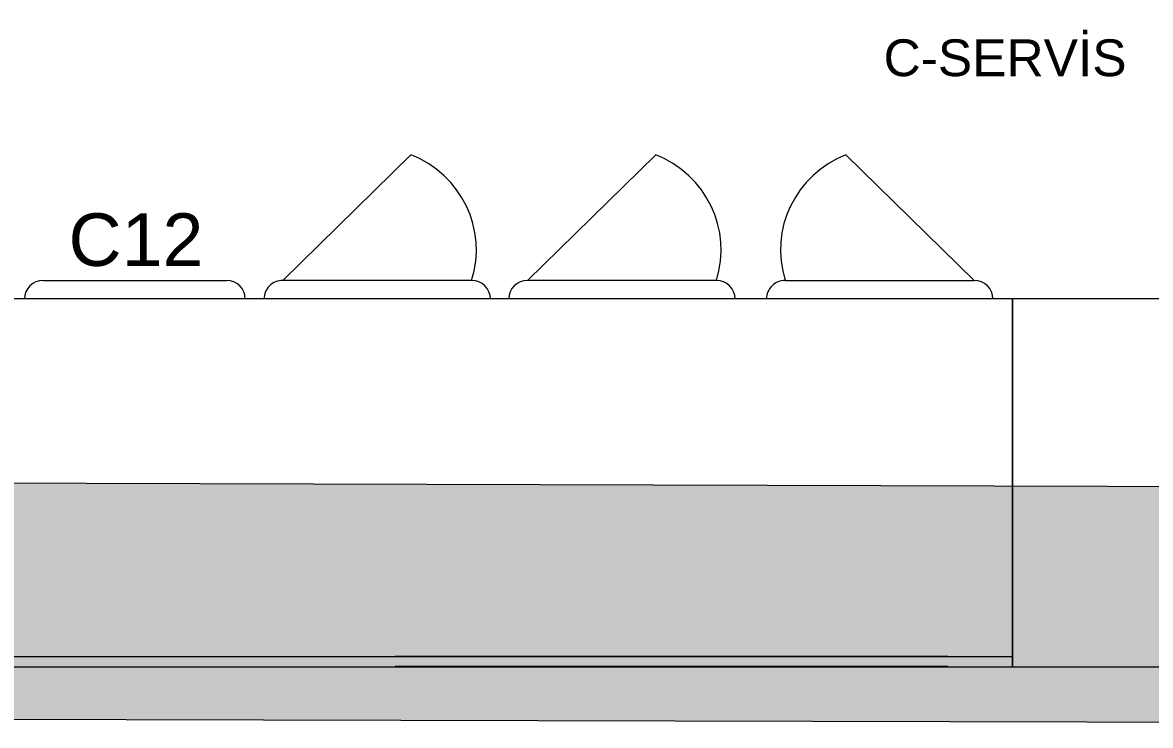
# Model space of a CAD drawing. Header units: millimetres. Extents: x 29001 to 40804, y -8833 to -5892.
# Drawn here: x 30264.5 to 30478.8, y -6847.2 to -6713.5 of the extents above; entities that cross this region are included whole.
import ezdxf

# ---------------------------------------------------------------- set-up
doc = ezdxf.new("R2010")
doc.units = ezdxf.units.MM
doc.layers.get('0').update_dxf_attribs({"lineweight": 0})
for name, color, linetype, lineweight in [('mutfak-poz no', 7, 'Continuous', 0), ('xxx_Auto_Kaplama_Mermer', 23, 'Continuous', 0), ('xxx_Auto_Kaplama_Mermer Tarama @ 1', 45, 'Continuous', 0)]:
    doc.layers.add(name, color=color, linetype=linetype, lineweight=lineweight)
doc.styles.add('ekp-yazı', font='arial.ttf', dxfattribs={"height": 10})
doc.styles.get("Standard").update_dxf_attribs({"font": 'arial.ttf'})

# ---------------------------------------------------------------- blocks, each defined once
blk = doc.blocks.new('MOBİLYALAR')
at = {"layer": 'xxx_Auto_Kaplama_Mermer Tarama @ 1', "true_color": 0xb0a4a0}
h = blk.add_hatch(dxfattribs=at)
h.set_pattern_fill('DOTS', color=253, scale=1.5, angle=540)
h.set_pattern_definition([(180, (-40140.9034, 53191.863), (-1.190625, -2.38125), [0, -2.38125])])
edge = h.paths.add_edge_path()
edge.add_line((982.5, -264.75), (1603.84, -264.75))
edge.add_line((1603.84, -264.75), (1603.84, -274.25))
edge.add_line((1603.84, -274.25), (992.49, -274.25))
edge.add_line((992.49, -274.25), (992.49, -419.25))
edge.add_line((992.49, -419.25), (1027.49, -419.25))
edge.add_line((1027.49, -419.25), (1027.52, -441.86))
edge.add_line((1027.52, -441.86), (1027.52, -464.86))
edge.add_arc((1042.91, -463.89), 15.42, 183.5929, 227.6554)
edge.add_arc((1042.91, -463.89), 15.42, 227.6554, 260.3124)
edge.add_line((1040.32, -479.09), (1606.26, -480.75))
edge.add_line((1606.26, -480.75), (1606.26, -487.39))
edge.add_line((1606.26, -487.39), (1606.26, -502.74))
edge.add_arc((1578.23, -497.23), 28.56, 279.0097, 348.8638, ccw=False)
edge.add_line((1582.71, -525.43), (1523.71, -525.29))
edge.add_line((1523.71, -525.29), (1515.78, -525.28))
edge.add_line((1515.78, -525.28), (1008.96, -524.07))
edge.add_arc((1008.95, -497.57), 26.5, 183.3004, 270.0252, ccw=False)
edge.add_line((982.5, -499.09), (982.5, -264.75))
at = {"layer": 'xxx_Auto_Kaplama_Mermer'}
blk.add_lwpolyline([(982.5, -264.75), (1603.84, -264.75), (1603.84, -274.25), (992.49, -274.25), (992.49, -419.25), (1027.49, -419.25), (1027.52, -464.86), (1027.52, -464.86, 0.347843), (1040.32, -479.09), (1045.51, -479.09), (1606.26, -480.75), (1606.26, -494.04), (1606.26, -502.74, -0.138789), (1599.18, -516.47, -0.20399), (1582.71, -525.43), (1008.95, -524.06, -0.39745), (982.5, -499.09), (982.5, -264.75)], format="xyb", dxfattribs=at)
blk = doc.blocks.new('MUTFAK')
at = {"color": 251, "linetype": 'Continuous'}
for p, q in [((1782.34, -641.96), (1806.7, -618.05)), ((1828.85, -641.96), (1853.21, -618.05)), ((1913.72, -641.96), (1889.35, -618.05)), ((1736.82, -641.96), (1771.63, -641.96)), ((1818.22, -641.96), (1782.34, -641.96)), ((1864.73, -641.96), (1828.85, -641.96)), ((1877.83, -641.96), (1913.72, -641.96))]:
    blk.add_line(p, q, dxfattribs=at)
at = {"color": 4, "linetype": 'Continuous'}
for p, q in [((1921.01, -645.46), (1730.96, -645.46)), ((1921.01, -715.46), (1921.01, -645.46)), ((1730.96, -713.46), (1921.01, -713.46)), ((1730.96, -715.46), (1921.01, -715.46))]:
    blk.add_line(p, q, dxfattribs=at)
at = {"color": 8, "true_color": 0x6e6e6e}
for p, q in [((1921.01, -645.46), (1921.01, -715.46)), ((1803.7, -713.4), (1908.7, -713.4)), ((1908.7, -715.4), (1803.7, -715.4))]:
    blk.add_line(p, q, dxfattribs=at)
blk.add_lwpolyline([(1921.01, -715.46), (2021.01, -715.46), (2021.01, -645.46), (1921.01, -645.46)], close=True, dxfattribs=at)
at = {"color": 251, "linetype": 'Continuous'}
for centre, major_axis, start_param, end_param in [((1799.24, -636.14), (19.89, 0), -0.302689, 1.186214), ((1845.75, -636.14), (-19.89, 0), 2.838903, 4.327806), ((1896.81, -636.14), (-19.89, 0), -1.186214, 0.302689), ((1736.82, -645.46), (-3.57, 0), 4.712389, 6.283185), ((1771.63, -645.46), (-3.57, 0), 3.141593, 4.712389), ((1782.34, -645.46), (3.57, 0), 1.570796, 3.141593), ((1818.22, -645.46), (-3.57, 0), 3.141593, 4.712389), ((1828.85, -645.46), (-3.57, 0), 4.712389, 6.283185), ((1864.73, -645.46), (-3.57, 0), 3.141593, 4.712389), ((1877.83, -645.46), (3.57, 0), 1.570796, 3.141593), ((1913.72, -645.46), (-3.57, 0), 3.141593, 4.712389)]:
    blk.add_ellipse(centre, major_axis=major_axis, ratio=0.981354, start_param=start_param, end_param=end_param, dxfattribs=at)
at = {"color": 3, "lineweight": 0}
blk.add_text('C-SERVİS', height=7, rotation=360, dxfattribs=at).set_placement((1896.51, -603.1))
at = {"layer": 'mutfak-poz no', "style": 'ekp-yazı'}
blk.add_text('C12', height=10, dxfattribs=at).set_placement((1741.62, -639.19))

msp = doc.modelspace()

# ---------------------------------------------------------------- block references
at = {"color": 6}
msp.add_blockref('MOBİLYALAR', (29144.79, -6321.8), dxfattribs=at)

# ---------------------------------------------------------------- next in the draw order: block references
msp.add_blockref('MUTFAK', (28531.6, -6120.65), dxfattribs=at)

doc.saveas('drawing.dxf')
